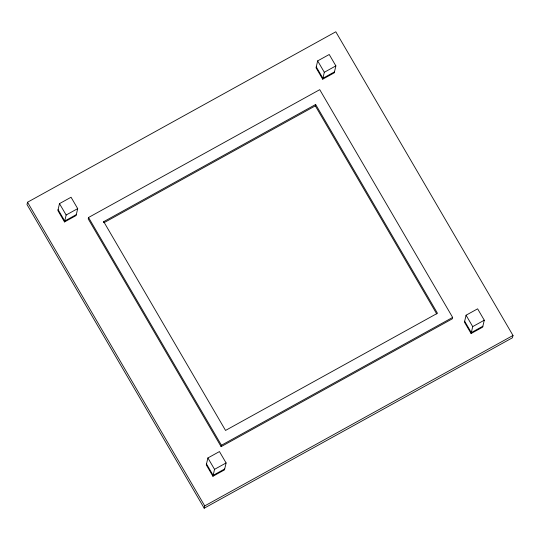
<?xml version="1.0" encoding="UTF-8"?>
<svg xmlns="http://www.w3.org/2000/svg" width="540" height="540" viewBox="0 0 540 540"><rect width="100%" height="100%" fill="white"/><g stroke="black" fill="none" stroke-linecap="round" stroke-linejoin="round"><path stroke-width="0.81" d="M27.54 202.23L27 204.532L204.194 508.208L512.46 337.77L513 335.468L335.806 31.793L27.54 202.23L204.734 505.899L204.194 508.208M59.488 203.627L57.881 210.553L64.523 221.94L76.086 215.548L77.692 208.629L71.051 197.242L59.488 203.627L66.137 215.015L64.523 221.94M88.54 217.499L88.222 218.882L221.117 446.641L452.318 318.809L452.642 317.425L319.741 89.667L88.54 217.499L221.441 445.25L221.117 446.641M103.538 222.399L103.714 221.663L315.65 104.483L437.468 313.261L225.538 430.434L103.714 221.663M207.893 457.961L206.28 464.879L212.922 476.267L224.485 469.881L226.098 462.956L219.449 451.568L207.893 457.961L214.535 469.348L212.922 476.267M317.662 60.892L316.055 67.811L322.697 79.205L334.26 72.812L335.867 65.887L329.225 54.499L317.662 60.892L324.31 72.279L322.697 79.205M436.725 313.922L315.326 105.867L315.65 104.483M466.067 315.218L464.454 322.144L471.096 333.531L482.659 327.139L484.272 320.213L477.623 308.826L466.067 315.218L472.709 326.606L471.096 333.531M66.137 215.015L77.692 208.629M324.31 72.279L335.867 65.887M76.295 214.63L64.739 221.022L58.091 209.628M334.469 71.888L322.913 78.28L316.265 66.892M104.126 222.635L315.326 105.867M221.441 445.25L452.642 317.425M214.535 469.348L226.098 462.956M472.709 326.606L484.272 320.213M224.701 468.956L213.138 475.349L206.496 463.961M482.875 326.214L471.312 332.606L464.67 321.219M204.734 505.899L513 335.468"/></g></svg>
